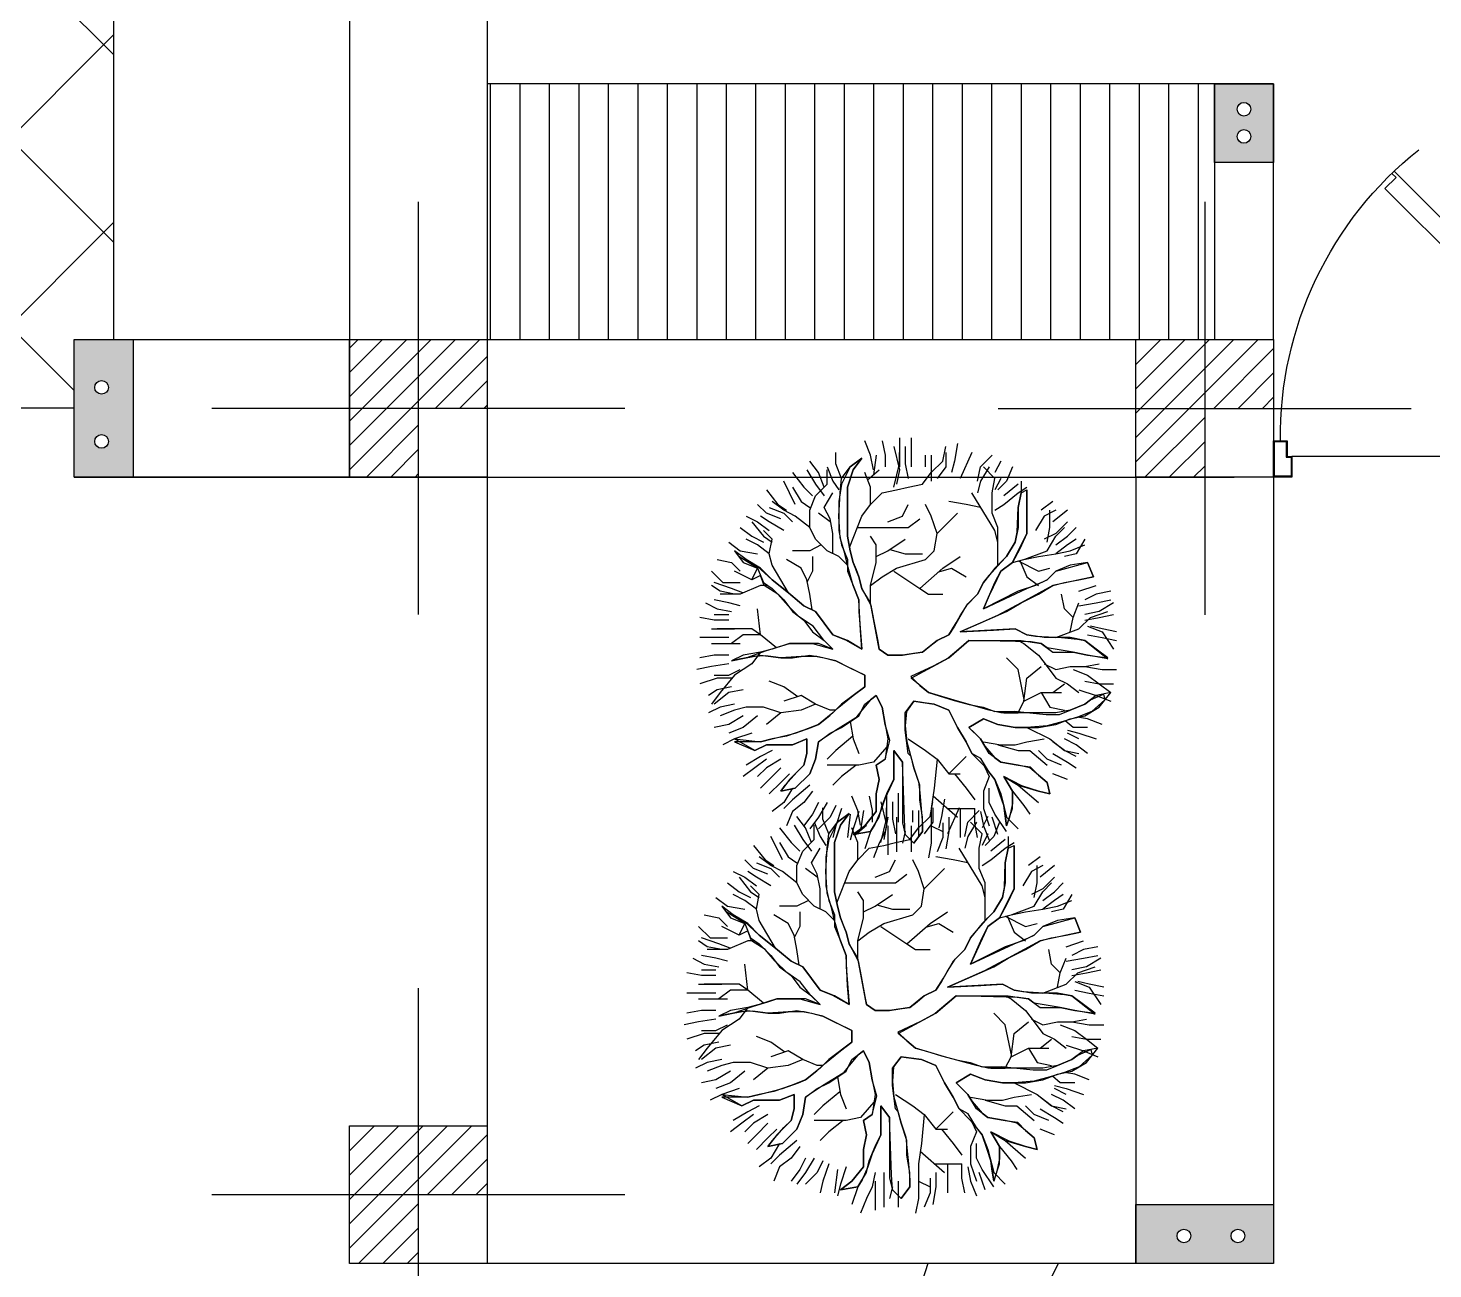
# Model space of a CAD drawing. Header units: inches. Extents: x -1482 to -895, y -39 to 122.
# Drawn here: x -1197.492 to -1193.919, y 71.584 to 74.74 of the extents above; entities that cross this region are included whole.
import ezdxf

# ---------------------------------------------------------------- set-up
doc = ezdxf.new("R2010")
doc.units = ezdxf.units.IN
doc.header["$MEASUREMENT"] = 0
doc.linetypes.add('DASHED2', pattern=[0.375, 0.25, -0.125])
doc.linetypes.add('SOLID_LINE', pattern=[0])
for name, color, linetype in [('axe', 150, 'Continuous'), ('fur', 22, 'Continuous'), ('GRADIANT', 251, 'Continuous')]:
    doc.layers.add(name, color=color, linetype=linetype)

# ---------------------------------------------------------------- blocks, each defined once
blk = doc.blocks.new('A$C78557366')
at = {"layer": 'GRADIANT', "ltscale": 0.3}
h = blk.add_hatch(dxfattribs=at)
h.set_pattern_fill('ANSI31', color=256, scale=0.2)
h.paths.add_polyline_path([(-0.1, 0), (0, 0), (0, 0.1), (-0.1, 0.1)], flags=16)
h.paths.add_polyline_path([(0.1, 0), (0.1, 0.1), (-0.1, 0.1), (-0.1, 0)], flags=17)
h.paths.add_polyline_path([(0, -0.1), (0.1, -0.1), (0.1, 0.1), (0, 0.1)])
h.paths.add_polyline_path([(0.1, -0.1), (0.1, 0.1), (-0.1, 0.1), (-0.1, -0.1)])
at = {"layer": 'axe', "ltscale": 0.3}
for p, q in [((0, 0.3), (0, -0.3)), ((-0.3, 0), (0.3, 0))]:
    blk.add_line(p, q, dxfattribs=at)
blk.add_lwpolyline([(0.1, 0.1), (-0.1, 0.1), (-0.1, -0.1), (0.1, -0.1)], close=True, dxfattribs=at)
blk = doc.blocks.new('*X10')
at = {"color": 0, "linetype": 'SOLID_LINE'}
for p, q in [((-0.105246, 1.993382), (0.090901, 2.242167)), ((0.090901, 2.242167), (0.050018, 2.024422)), ((0.46923, 2.195139), (0.531336, 2.210659)), ((0.531336, 2.055461), (0.46923, 2.195139)), ((0.531336, 2.210659), (0.655547, 2.070981)), ((-0.943671, 2.024422), (-0.788408, 2.086501)), ((-0.850513, 1.682986), (-0.943671, 2.024422)), ((-0.788408, 2.086501), (-0.695249, 1.651947)), ((-0.120773, 1.915783), (-0.105246, 1.993382)), ((0.050018, 2.024422), (0.018965, 1.869224)), ((0.577915, 1.993382), (0.531336, 2.055461)), ((0.640021, 1.838184), (0.577915, 1.993382)), ((0.655547, 2.070981), (0.717653, 1.915783)), ((-0.136299, 1.745065), (-0.120773, 1.915783)), ((0.018965, 1.869224), (-0.027614, 1.589868)), ((0.68713, 1.724685), (0.640021, 1.838184)), ((0.717653, 1.915783), (0.764232, 1.760585)), ((-0.757355, 1.589868), (-0.850513, 1.682986)), ((-0.151825, 1.465709), (-0.136299, 1.745065)), ((0.68713, 1.57844), (0.68713, 1.724685)), ((0.764232, 1.760585), (0.810811, 1.589868)), ((-0.726302, 1.527788), (-0.757355, 1.589868)), ((-0.664196, 1.372591), (-0.726302, 1.527788)), ((-0.695249, 1.651947), (-0.508932, 1.310511)), ((-0.074193, 1.527789), (-0.08972, 1.41915)), ((-0.027614, 1.589868), (-0.074193, 1.527789)), ((0.671073, 1.40363), (0.68713, 1.57844)), ((0.810811, 1.589868), (0.826338, 1.372591)), ((1.338708, 1.496749), (1.41634, 1.589868)), ((1.41634, 1.589868), (1.540552, 1.620907)), ((1.540552, 1.620907), (1.509499, 1.496749)), ((-1.688938, 1.310511), (-1.719991, 1.372591)), ((-1.719991, 1.372591), (-1.254199, 1.372591)), ((-1.254199, 1.372591), (-1.090309, 1.297199)), ((-0.446827, 0.906997), (-0.664196, 1.372591)), ((-0.229457, 1.248432), (-0.167352, 1.372591)), ((-0.167352, 1.372591), (-0.151825, 1.465709)), ((-0.08972, 1.41915), (-0.105246, 0.751799)), ((0.653381, 1.240951), (0.671073, 1.40363)), ((0.826338, 1.372591), (0.826338, 1.248432)), ((1.230024, 1.279472), (1.249611, 1.409696)), ((1.249611, 1.409696), (1.338708, 1.496749)), ((1.509499, 1.496749), (1.452104, 1.319699)), ((-1.533674, 1.279472), (-1.688938, 1.310511)), ((-1.266828, 1.269581), (-1.533674, 1.279472)), ((-1.161041, 1.248432), (-1.266828, 1.269581)), ((-1.005777, 1.155313), (-1.161041, 1.248432)), ((-1.090309, 1.297199), (-0.943671, 1.217393)), ((-0.943671, 1.217393), (-0.850513, 1.093234)), ((-0.508932, 1.310511), (-0.372516, 1.05648)), ((-0.217174, 1.015138), (-0.229457, 1.248432)), ((0.655547, 1.031155), (0.653381, 1.240951)), ((0.826338, 1.248432), (0.795285, 1.062195)), ((1.198971, 1.093234), (1.230024, 1.279472)), ((1.452104, 1.319699), (1.354235, 1.124274)), ((1.354235, 1.124274), (1.509499, 1.217393)), ((1.509499, 1.217393), (1.643348, 1.217393)), ((1.643348, 1.217393), (1.788974, 1.186353)), ((-0.943672, 1.093234), (-1.005777, 1.155313)), ((-0.803934, 0.969076), (-0.943672, 1.093234)), ((-0.850513, 1.093234), (-0.586564, 0.969076)), ((-0.372516, 1.05648), (-0.291417, 0.87119)), ((0.795285, 1.062195), (0.733179, 0.906997)), ((1.152392, 1.031155), (1.198971, 1.093234)), ((1.542101, 1.083457), (1.385288, 1.031155)), ((1.664763, 1.124274), (1.542101, 1.083457)), ((1.773448, 1.139794), (1.664763, 1.124274)), ((1.882132, 1.155313), (1.773448, 1.139794)), ((1.788974, 1.186353), (1.882132, 1.155313)), ((-0.726302, 0.906997), (-0.803934, 0.969076)), ((-0.602091, 0.844918), (-0.726302, 0.906997)), ((-0.586564, 0.969076), (-0.446827, 0.906997)), ((-0.198405, 0.65868), (-0.217174, 1.015138)), ((0.608383, 0.903463), (0.655547, 1.031155)), ((0.733179, 0.906997), (0.826338, 0.751799)), ((0.950549, 0.875957), (1.028181, 0.922517)), ((1.028181, 0.922517), (1.152392, 1.031155)), ((1.307656, 0.969076), (1.159614, 0.880964)), ((1.385288, 1.031155), (1.307656, 0.969076)), ((-0.498587, 0.741458), (-0.602091, 0.844918)), ((-0.291417, 0.87119), (-0.198405, 0.65868)), ((0.536823, 0.59419), (0.581691, 0.755292)), ((0.581691, 0.755292), (0.608383, 0.903463)), ((0.826338, 0.751799), (0.888443, 0.813878)), ((0.888443, 0.813878), (0.950549, 0.875957)), ((1.105813, 0.782839), (0.981601, 0.720759)), ((1.159614, 0.880964), (1.105813, 0.782839)), ((-0.369195, 0.65868), (-0.498587, 0.741458)), ((-0.294976, 0.616288), (-0.369195, 0.65868)), ((-0.167352, 0.534522), (-0.294976, 0.616288)), ((-0.105246, 0.751799), (-0.012088, 0.64316)), ((-0.012088, 0.64316), (0.084604, 0.527963)), ((0.826338, 0.627641), (0.640021, 0.534522)), ((0.981601, 0.720759), (0.826338, 0.627641)), ((-0.105246, 0.410364), (-0.167352, 0.534522)), ((0.084604, 0.527963), (0.170241, 0.36899)), ((0.488504, 0.433195), (0.536823, 0.59419)), ((0.640021, 0.534522), (0.577915, 0.379324)), ((-0.043141, 0.332765), (-0.105246, 0.410364)), ((0.018965, 0.255166), (-0.043141, 0.332765)), ((0.170241, 0.36899), (0.282144, 0.127239)), ((0.376072, 0.224126), (0.453704, 0.317245)), ((0.453704, 0.317245), (0.488504, 0.433195)), ((0.577915, 0.379324), (0.562389, 0.270686)), ((0.034491, 0.146527), (0.018965, 0.255166)), ((0.282144, 0.127239), (0.376072, 0.224126)), ((0.562389, 0.270686), (0.546862, 0.162047)), ((0.546862, 0.162047), (0.655161, 0.080858)), ((0.981601, 0.084448), (1.261076, 0.162047)), ((1.261076, 0.162047), (1.409065, 0.211356)), ((1.409065, 0.211356), (1.525025, 0.224126)), ((1.525025, 0.224126), (1.695816, 0.239646)), ((1.695816, 0.239646), (1.866606, 0.255166)), ((1.866606, 0.255166), (1.944238, 0.255166)), ((1.944238, 0.255166), (2.068449, 0.162047)), ((2.068449, 0.162047), (1.975291, 0.068928)), ((0.050018, 0.037889), (0.034491, 0.146527)), ((0.050018, -0.117309), (0.050018, 0.037889)), ((0.655161, 0.080858), (0.810876, 0.068928)), ((0.810876, 0.068928), (0.981601, 0.084448)), ((1.198971, 0.037889), (1.07476, -0.05523)), ((1.812092, 0.059742), (1.198971, 0.037889)), ((1.975291, 0.068928), (1.812092, 0.059742)), ((-0.012088, -0.210428), (0.050018, -0.117309)), ((0.795285, -0.148349), (0.608968, -0.179388)), ((0.968371, -0.097753), (0.795285, -0.148349)), ((1.167918, -0.148349), (0.968371, -0.097753)), ((1.07476, -0.05523), (1.385288, -0.05523)), ((1.230024, -0.241468), (1.167918, -0.148349)), ((1.385288, -0.05523), (1.587131, -0.148349)), ((1.587131, -0.148349), (1.726868, -0.194908)), ((-0.664196, -0.396665), (-0.483118, -0.298709)), ((-0.483118, -0.298709), (-0.311953, -0.266629)), ((-0.311953, -0.266629), (-0.097316, -0.226401)), ((-0.097316, -0.226401), (-0.012088, -0.210428)), ((0.608968, -0.179388), (0.484757, -0.241468)), ((0.484757, -0.241468), (0.531336, -0.303547)), ((1.385288, -0.210428), (1.230024, -0.241468)), ((1.540552, -0.241468), (1.385288, -0.210428)), ((1.726868, -0.241468), (1.540552, -0.241468)), ((1.726868, -0.194908), (1.866606, -0.256987)), ((1.882132, -0.365626), (1.726868, -0.241468)), ((1.866606, -0.256987), (1.944238, -0.303547)), ((-2.061572, -0.396665), (-1.937361, -0.489784)), ((-1.968414, -0.520824), (-2.061572, -0.396665)), ((-0.86604, -0.458745), (-0.788408, -0.427705)), ((-0.788408, -0.427705), (-0.664196, -0.396665)), ((-0.539985, -0.427705), (-0.695249, -0.489784)), ((-0.213931, -0.412185), (-0.539985, -0.427705)), ((-0.012088, -0.396665), (-0.213931, -0.412185)), ((-0.114013, -0.57377), (-0.012088, -0.396665)), ((0.267387, -0.365626), (0.189755, -0.520824)), ((0.391598, -0.365626), (0.267387, -0.365626)), ((0.484757, -0.489784), (0.391598, -0.365626)), ((0.531336, -0.303547), (0.640021, -0.396665)), ((0.640021, -0.396665), (0.723499, -0.45975)), ((1.975291, -0.489784), (1.882132, -0.365626)), ((1.944238, -0.303547), (1.975291, -0.489784)), ((-1.844202, -0.613943), (-1.968414, -0.520824)), ((-1.937361, -0.489784), (-1.751044, -0.551863)), ((-1.751044, -0.551863), (-1.223147, -0.551863)), ((-1.223147, -0.551863), (-1.067883, -0.520824)), ((-1.052356, -0.582903), (-1.20762, -0.629462)), ((-1.067883, -0.520824), (-0.943671, -0.489784)), ((-0.912619, -0.551863), (-1.052356, -0.582903)), ((-0.943671, -0.489784), (-0.86604, -0.458745)), ((-0.695249, -0.489784), (-0.912619, -0.551863)), ((-0.167352, -0.707061), (-0.114013, -0.57377)), ((0.189755, -0.520824), (0.112123, -0.676022)), ((0.624494, -0.660502), (0.484757, -0.489784)), ((0.723499, -0.45975), (0.859774, -0.680787)), ((-1.688938, -0.629462), (-1.844202, -0.613943)), ((-1.440516, -0.644982), (-1.688938, -0.629462)), ((-1.20762, -0.629462), (-1.440516, -0.644982)), ((-0.291563, -0.80018), (-0.167352, -0.707061)), ((-0.012088, -0.707061), (-0.109208, -0.805459)), ((-0.074193, -0.924338), (-0.012088, -0.707061)), ((0.112123, -0.676022), (0.065544, -0.877779)), ((0.698403, -0.741209), (0.624494, -0.660502)), ((0.795285, -0.862259), (0.698403, -0.741209)), ((0.859774, -0.680787), (0.981601, -0.862259)), ((-0.47788, -1.017457), (-0.415774, -0.893299)), ((-0.415774, -0.893299), (-0.291563, -0.80018)), ((-0.109208, -0.805459), (-0.257838, -0.918975)), ((0.065544, -0.877779), (0.065544, -1.048497)), ((0.826337, -0.939858), (0.795285, -0.862259)), ((0.981601, -0.862259), (1.167918, -0.893299)), ((1.167918, -0.893299), (1.323182, -0.955378)), ((-0.616372, -1.183577), (-0.47788, -1.017457)), ((-0.257838, -0.918975), (-0.357332, -1.063726)), ((-0.074193, -1.172655), (-0.074193, -0.924338)), ((0.065544, -1.048497), (0.08107, -1.265774)), ((0.888443, -1.110576), (0.826337, -0.939858)), ((1.105813, -0.986417), (0.950549, -0.986417)), ((0.950549, -0.986417), (1.012654, -1.141615)), ((1.230024, -1.017457), (1.105813, -0.986417)), ((1.307656, -1.095056), (1.230024, -1.017457)), ((1.323182, -0.955378), (1.478446, -1.110576)), ((-0.757355, -1.358892), (-0.616372, -1.183577)), ((-0.47788, -1.188175), (-0.602091, -1.296813)), ((-0.357332, -1.063726), (-0.47788, -1.188175)), ((-0.043141, -1.265774), (-0.074193, -1.172655)), ((0.950549, -1.358892), (0.888443, -1.110576)), ((1.012654, -1.141615), (1.012654, -1.420972)), ((1.447393, -1.219214), (1.307656, -1.095056)), ((1.478446, -1.110576), (1.509499, -1.265774)), ((-0.602091, -1.296813), (-0.695249, -1.444251)), ((0.003439, -1.420972), (-0.043141, -1.265774)), ((0.08107, -1.265774), (0.058037, -1.426942)), ((1.509499, -1.265774), (1.447393, -1.219214)), ((-0.903369, -1.519374), (-0.757355, -1.358892)), ((-0.695249, -1.444251), (-0.803934, -1.483051)), ((-0.803934, -1.483051), (-0.757355, -1.576169)), ((0.08107, -1.638249), (0.003439, -1.420972)), ((0.058037, -1.426942), (0.065544, -1.56065)), ((0.981601, -1.483051), (0.950549, -1.358892)), ((0.950549, -1.762407), (0.981601, -1.483051)), ((1.012654, -1.420972), (1.07476, -1.54513)), ((-0.881566, -1.51409), (-1.005777, -1.715848)), ((-1.005777, -1.715848), (-0.903369, -1.519374)), ((-0.757355, -1.576169), (-0.881566, -1.51409)), ((0.065544, -1.56065), (0.109079, -1.787361)), ((0.109079, -1.787361), (0.08107, -1.638249)), ((1.07476, -1.54513), (0.950549, -1.762407))]:
    blk.add_line(p, q, dxfattribs=at)
blk = doc.blocks.new('P__TREE_DECID_PLAN4')
at = {"color": 44, "linetype": 'SOLID_LINE'}
for p, q in [((-0.633144, 2.272738), (-0.602091, 2.117541)), ((-0.508932, 2.117541), (-0.539985, 2.272738)), ((-0.508932, 2.303778), (-0.415774, 2.14858)), ((-0.353668, 2.14858), (-0.384721, 2.303778)), ((-0.198405, 2.334818), (-0.229457, 2.17962)), ((-0.198405, 2.17962), (-0.012088, 2.303778)), ((-0.136299, 2.17962), (-0.105246, 2.334818)), ((0.205282, 2.17962), (0.205282, 2.334818)), ((0.360546, 2.14858), (0.360546, 2.303778)), ((0.360546, 2.14858), (0.453704, 2.272738)), ((0.608968, 2.14858), (0.453704, 2.272738)), ((0.453704, 2.272738), (0.484757, 2.117541)), ((0.484757, 2.117541), (0.546862, 2.272738)), ((-0.633144, 1.931303), (-0.695249, 2.117541)), ((-0.602091, 2.117541), (-0.539985, 1.993382)), ((-0.47788, 1.931303), (-0.508932, 2.117541)), ((-0.353668, 2.055461), (-0.415774, 2.241699)), ((-0.415774, 2.14858), (-0.384721, 1.993382)), ((-0.322616, 1.993382), (-0.353668, 2.14858)), ((-0.229457, 2.17962), (-0.26051, 2.055461)), ((-0.26051, 2.024422), (-0.198405, 2.17962)), ((-0.167352, 2.024422), (-0.136299, 2.17962)), ((-0.012088, 2.117541), (-0.105246, 1.993382)), ((0.08107, 2.241699), (-0.012088, 2.117541)), ((0.050018, 2.024422), (0.08107, 2.241699)), ((0.174229, 1.993382), (0.143176, 2.14858)), ((0.174229, 1.993382), (0.205282, 2.17962)), ((0.267387, 2.024422), (0.360546, 2.14858)), ((0.329493, 1.993382), (0.360546, 2.14858)), ((0.422651, 1.931303), (0.484757, 2.117541)), ((0.484757, 2.117541), (0.577915, 1.993382)), ((0.702126, 1.993382), (0.608968, 2.14858)), ((0.795285, 2.17962), (0.733179, 2.024422)), ((0.888443, 1.931303), (0.950549, 2.117541)), ((-0.757355, 1.931303), (-0.788408, 2.086501)), ((-0.229457, 1.931303), (-0.353668, 2.055461)), ((-0.105246, 1.993382), (-0.136299, 1.838184)), ((0.018965, 1.869224), (0.050018, 2.024422)), ((0.174229, 1.838184), (0.174229, 1.993382)), ((0.205282, 1.869224), (0.267387, 2.024422)), ((0.577915, 1.993382), (0.640021, 1.838184)), ((0.733179, 1.838184), (0.702126, 1.993382)), ((0.733179, 2.024422), (0.717653, 1.915783)), ((0.826338, 2.024422), (0.826338, 1.869224)), ((1.105813, 2.024422), (1.012654, 1.900263)), ((-0.912619, 1.838184), (-0.850513, 1.682986)), ((-0.726302, 1.776105), (-0.757355, 1.931303)), ((-0.353668, 1.869224), (-0.508932, 1.931303)), ((-0.353668, 1.869224), (-0.446827, 1.776105)), ((-0.198405, 1.838184), (-0.353668, 1.869224)), ((-0.136299, 1.682986), (-0.229457, 1.931303)), ((-0.136299, 1.838184), (-0.136299, 1.651947)), ((0.018965, 1.651947), (0.018965, 1.869224)), ((0.205282, 1.682986), (0.174229, 1.838184)), ((0.360546, 1.807145), (0.453704, 1.931303)), ((0.640021, 1.838184), (0.671073, 1.682986)), ((0.795285, 1.682986), (0.733179, 1.838184)), ((0.826338, 1.869224), (0.754576, 1.784714)), ((0.85739, 1.807145), (0.888443, 1.931303)), ((0.950549, 1.931303), (0.888443, 1.807145)), ((1.012654, 1.900263), (0.950549, 1.776105)), ((1.07476, 1.776105), (1.105813, 1.931303)), ((1.136865, 1.900263), (1.07476, 1.776105)), ((1.198971, 1.807145), (1.261076, 1.900263)), ((-0.850513, 1.682986), (-0.757355, 1.589868)), ((-0.695249, 1.651947), (-0.726302, 1.776105)), ((-0.446827, 1.776105), (-0.602091, 1.745066)), ((0.143176, 1.558828), (0.205282, 1.682986)), ((0.174229, 1.589868), (0.29844, 1.682986)), ((0.29844, 1.682986), (0.360546, 1.807145)), ((0.453704, 1.651947), (0.360546, 1.776105)), ((0.453704, 1.527789), (0.453704, 1.745066)), ((0.608968, 1.620907), (0.640021, 1.776105)), ((0.671073, 1.682986), (0.671073, 1.558828)), ((0.826338, 1.496749), (0.795285, 1.682986)), ((0.950549, 1.620907), (1.07476, 1.776105)), ((1.07476, 1.776105), (0.981601, 1.651947)), ((1.105813, 1.651947), (1.198971, 1.807145)), ((1.230024, 1.745066), (1.167918, 1.589868)), ((1.385288, 1.807145), (1.323182, 1.651947)), ((-1.59578, 1.651947), (-1.502622, 1.527789)), ((-1.316305, 1.620907), (-1.502622, 1.620907)), ((-1.440516, 1.558828), (-1.285252, 1.465709)), ((-0.850513, 1.496749), (-0.881566, 1.620907)), ((-0.757355, 1.589868), (-0.695249, 1.465709)), ((-0.602091, 1.496749), (-0.695249, 1.651947)), ((-0.136299, 1.558828), (-0.167352, 1.372591)), ((-0.136299, 1.651947), (-0.136299, 1.558828)), ((-0.105246, 1.310511), (-0.074193, 1.527789)), ((-0.074193, 1.527789), (0.018965, 1.651947)), ((0.050018, 1.496749), (0.174229, 1.589868)), ((0.29844, 1.372591), (0.174229, 1.527789)), ((0.453704, 1.527789), (0.608968, 1.620907)), ((0.546862, 1.341551), (0.453704, 1.527789)), ((0.671073, 1.558828), (0.671073, 1.40363)), ((0.826338, 1.372591), (0.950549, 1.620907)), ((0.981601, 1.372591), (0.950549, 1.558828)), ((1.167918, 1.589868), (1.07476, 1.496749)), ((1.07476, 1.40363), (1.230024, 1.589868)), ((1.41634, 1.589868), (1.261076, 1.40363)), ((1.540552, 1.620907), (1.41634, 1.589868)), ((1.509499, 1.496749), (1.540552, 1.620907)), ((-1.688938, 1.279472), (-1.751044, 1.372591)), ((-1.533674, 1.372591), (-1.719991, 1.372591)), ((-1.409463, 1.372591), (-1.533674, 1.372591)), ((-1.254199, 1.372591), (-1.409463, 1.372591)), ((-0.788408, 1.372591), (-0.695249, 1.496749)), ((-0.695249, 1.465709), (-0.633144, 1.279472)), ((-0.508932, 1.310511), (-0.602091, 1.496749)), ((-0.167352, 1.372591), (-0.229457, 1.248432)), ((-0.074193, 1.341551), (0.050018, 1.496749)), ((0.546862, 1.341551), (0.29844, 1.372591)), ((0.671073, 1.40363), (0.671073, 1.248432)), ((0.826338, 1.248432), (0.826338, 1.496749)), ((1.012654, 1.248432), (0.981601, 1.372591)), ((1.07476, 1.279472), (1.07476, 1.40363)), ((1.261076, 1.40363), (1.230024, 1.279472)), ((1.447393, 1.279472), (1.509499, 1.496749)), ((1.447393, 1.279472), (1.63371, 1.496749)), ((1.664763, 1.341551), (1.757921, 1.40363)), ((-1.968414, 1.217393), (-1.81315, 1.155313)), ((-1.81315, 1.310511), (-1.688938, 1.310511)), ((-1.782097, 1.279472), (-1.657886, 1.124274)), ((-1.688938, 1.310511), (-1.533674, 1.279472)), ((-1.564727, 1.124274), (-1.688938, 1.279472)), ((-1.533674, 1.279472), (-1.316305, 1.279472)), ((-0.633144, 1.279472), (-0.446827, 0.906997)), ((-0.415774, 1.155313), (-0.508932, 1.310511)), ((-0.229457, 1.248432), (-0.198405, 0.65868)), ((-0.105246, 1.279472), (-0.074193, 1.341551)), ((-0.105246, 1.124274), (-0.105246, 1.310511)), ((0.205282, 1.279472), (0.08107, 1.155313)), ((0.543739, 1.347796), (0.205282, 1.279472)), ((0.671073, 1.279472), (0.546862, 1.341551)), ((0.671073, 1.124274), (0.671073, 1.279472)), ((0.671073, 1.248432), (0.671073, 1.093234)), ((0.795285, 1.062195), (0.826338, 1.248432)), ((1.012654, 1.062195), (1.07476, 1.279472)), ((1.012654, 1.093234), (1.012654, 1.248432)), ((1.230024, 1.279472), (1.198971, 1.093234)), ((1.354235, 1.124274), (1.447393, 1.279472)), ((1.509499, 1.217393), (1.354235, 1.124274)), ((1.509499, 1.217393), (1.664763, 1.341551)), ((1.695816, 1.217393), (1.509499, 1.217393)), ((1.882132, 1.155313), (1.695816, 1.217393)), ((1.788974, 1.155313), (1.913185, 1.279472)), ((-2.030519, 1.093234), (-1.906308, 1.031155)), ((-1.844202, 1.093234), (-1.719991, 1.031155)), ((-1.81315, 1.155313), (-1.719991, 1.062195)), ((-1.502622, 1.031155), (-1.564727, 1.124274)), ((-1.316305, 1.062195), (-1.471569, 1.000116)), ((-0.726302, 1.031155), (-0.850513, 1.093234)), ((-0.198405, 0.65868), (-0.415774, 1.155313)), ((-0.105246, 0.751799), (-0.105246, 1.124274)), ((0.671073, 1.093234), (0.640021, 0.969076)), ((0.733179, 0.906997), (0.795285, 1.062195)), ((0.981601, 0.906997), (1.012654, 1.093234)), ((1.198971, 1.093234), (1.105813, 0.969076)), ((1.385288, 1.031155), (1.540552, 1.093234)), ((1.540552, 1.093234), (1.788974, 1.155313)), ((1.664763, 1.124274), (1.882132, 1.155313)), ((1.944238, 1.155313), (1.757921, 1.031155)), ((1.975291, 1.062195), (1.788974, 1.000116)), ((-1.968414, 0.875957), (-2.092625, 1.000116)), ((-1.844202, 1.031155), (-1.968414, 0.906997)), ((-1.968414, 0.969076), (-1.81315, 0.875957)), ((-1.688938, 1.000116), (-1.844202, 1.031155)), ((-1.285252, 1.031155), (-1.688938, 0.782839)), ((-1.471569, 1.000116), (-1.688938, 1.000116)), ((-0.881566, 1.031155), (-0.726302, 0.906997)), ((-0.446827, 0.906997), (-0.726302, 1.031155)), ((-0.726302, 0.906997), (-0.602091, 0.844918)), ((0.640021, 0.969076), (0.546862, 0.627641)), ((0.826338, 0.751799), (0.733179, 0.906997)), ((1.105813, 0.969076), (0.950549, 0.875957)), ((1.105813, 0.782839), (1.230024, 0.906997)), ((1.230024, 0.906997), (1.385288, 1.031155)), ((1.2462, 0.919932), (1.354235, 0.969076)), ((1.354235, 0.969076), (1.509499, 0.906997)), ((1.63371, 0.969076), (1.478446, 0.969076)), ((1.509499, 0.906997), (1.695816, 0.906997)), ((1.757921, 1.031155), (1.63371, 0.969076)), ((1.695816, 0.906997), (1.882132, 0.969076)), ((1.726868, 0.875957), (1.882132, 0.906997)), ((1.882132, 0.906997), (2.037396, 0.969076)), ((-2.123677, 0.782839), (-1.844202, 0.65868)), ((-1.81315, 0.844918), (-1.968414, 0.875957)), ((-1.81315, 0.875957), (-1.688938, 0.844918)), ((-1.533674, 0.875957), (-1.564727, 0.720759)), ((-0.602091, 0.844918), (-0.47788, 0.720759)), ((0.950549, 0.875957), (0.826338, 0.751799)), ((0.981601, 0.720759), (1.105813, 0.782839)), ((1.478446, 0.720759), (1.602657, 0.813878)), ((1.851079, 0.813878), (1.695816, 0.813878)), ((2.006343, 0.844918), (1.851079, 0.813878)), ((-2.216836, 0.627641), (-2.030519, 0.596601)), ((-1.564727, 0.720759), (-1.59578, 0.534522)), ((-1.471569, 0.627641), (-1.378411, 0.534522)), ((-0.881566, 0.565562), (-0.788408, 0.720759)), ((-0.47788, 0.720759), (-0.26051, 0.596601)), ((0.826338, 0.627641), (0.981601, 0.720759)), ((1.323182, 0.596601), (1.478446, 0.720759)), ((1.695816, 0.65868), (2.006343, 0.65868)), ((-2.030519, 0.472443), (-2.185783, 0.503482)), ((-2.123677, 0.503482), (-1.968414, 0.503482)), ((-2.030519, 0.596601), (-1.906308, 0.565562)), ((-1.906308, 0.348285), (-2.030519, 0.472443)), ((-1.968414, 0.503482), (-1.844202, 0.410364)), ((-1.378411, 0.534522), (-1.254199, 0.410364)), ((-2.092625, 0.348285), (-1.968414, 0.348285)), ((-1.968414, 0.348285), (-1.81315, 0.348285)), ((-1.782097, 0.255166), (-1.906308, 0.348285)), ((-1.440516, 0.348285), (-1.564727, 0.286205)), ((-1.254199, 0.410364), (-1.440516, 0.348285)), ((-1.968414, 0.286205), (-2.092625, 0.286205)), ((-1.751044, 0.099968), (-1.782097, 0.255166)), ((-1.316305, 0.099968), (-1.409463, 0.224126)), ((-2.278941, 0.131007), (-2.092625, 0.131007)), ((-2.278941, 0.006849), (-2.123677, 0.006849)), ((-2.185783, 0.068928), (-1.999466, 0.068928)), ((-2.185783, -0.05523), (-1.937361, 0.006849)), ((-2.123677, 0.006849), (-1.968414, 0.006849)), ((-1.999466, 0.006849), (-2.123677, 0.006849)), ((-2.092625, 0.131007), (-1.968414, 0.131007)), ((-1.999466, 0.068928), (-1.844202, 0.099968)), ((-1.751044, -0.05523), (-1.999466, 0.006849)), ((-1.937361, 0.006849), (-1.782097, -0.024191)), ((-1.719991, -0.024191), (-1.751044, 0.099968)), ((-1.440516, 0.037889), (-1.564727, 0.099968)), ((-1.378411, -0.117309), (-1.440516, 0.037889)), ((-1.316305, -0.446329), (-1.316305, 0.099968)), ((-2.247889, -0.179388), (-2.092625, -0.148349)), ((-2.092625, -0.148349), (-1.968414, -0.148349)), ((-1.688938, -0.179388), (-1.719991, -0.024191)), ((-2.092625, -0.241468), (-1.883018, -0.272507)), ((-1.937361, -0.272507), (-2.092625, -0.303547)), ((-1.828676, -0.334586), (-1.937361, -0.210428)), ((-1.564727, -0.303547), (-1.688938, -0.179388)), ((-2.092625, -0.303547), (-2.247889, -0.365626)), ((-1.751044, -0.303547), (-1.906308, -0.365626)), ((-1.564727, -0.303547), (-1.751044, -0.303547)), ((-1.440516, -0.396665), (-1.564727, -0.303547)), ((-0.539985, -0.427705), (-0.415774, -0.427705)), ((-0.415774, -0.427705), (-0.012088, -0.396665)), ((-0.012088, -0.396665), (-0.105246, -0.551863)), ((0.826338, -0.613943), (0.702126, -0.427705)), ((0.950549, -0.489784), (1.105813, -0.427705)), ((1.230024, -0.427705), (1.230024, -0.644982)), ((-0.105246, -0.551863), (-0.167352, -0.707061)), ((0.764232, -0.520824), (0.950549, -0.489784)), ((0.922235, -0.494501), (1.07476, -0.676022)), ((1.230024, -0.458745), (1.354235, -0.613943)), ((-0.167352, -0.707061), (-0.415774, -0.893299)), ((-0.105246, -0.80018), (-0.012088, -0.707061)), ((-0.012088, -0.707061), (-0.074193, -0.862259)), ((0.08107, -0.80018), (0.112123, -0.676022)), ((0.577915, -0.613943), (0.671073, -0.707061)), ((0.640021, -0.738101), (0.577915, -0.893299)), ((0.640021, -0.676022), (0.640021, -0.738101)), ((0.671073, -0.707061), (0.795285, -0.862259)), ((0.888443, -0.738101), (0.826338, -0.613943)), ((0.981601, -0.862259), (0.888443, -0.738101)), ((1.07476, -0.676022), (1.167918, -0.76914)), ((1.230024, -0.644982), (1.230024, -0.76914)), ((1.354235, -0.613943), (1.447393, -0.707061)), ((1.664763, -0.676022), (1.788974, -0.738101)), ((-0.415774, -0.893299), (-0.47788, -1.017457)), ((-0.198405, -0.924338), (-0.105246, -0.80018)), ((-0.074193, -0.862259), (-0.074193, -0.986417)), ((0.050018, -0.955378), (0.08107, -0.80018)), ((0.577915, -0.893299), (0.484757, -1.048497)), ((0.577915, -0.893299), (0.640021, -1.048497)), ((0.795285, -0.862259), (0.85739, -1.017457)), ((1.167918, -0.893299), (0.981601, -0.862259)), ((1.323182, -0.955378), (1.167918, -0.893299)), ((1.63371, -0.76914), (1.788974, -0.862259)), ((1.63371, -0.862259), (1.757921, -0.924338)), ((-0.47788, -1.017457), (-0.633144, -1.203694)), ((-0.434729, -0.931192), (-0.602091, -0.955378)), ((-0.415774, -1.141615), (-0.322616, -1.017457)), ((-0.322616, -1.017457), (-0.198405, -0.924338)), ((-0.074193, -0.986417), (-0.074193, -1.172655)), ((0.08107, -1.141615), (0.050018, -0.955378)), ((0.484757, -1.048497), (0.546862, -1.234734)), ((0.640021, -1.048497), (0.671073, -1.265774)), ((0.85739, -1.017457), (0.919496, -1.203694)), ((1.012654, -1.141615), (0.950549, -0.986417)), ((0.950549, -0.986417), (1.105813, -0.986417)), ((1.105813, -0.986417), (1.230024, -1.017457)), ((1.230024, -1.017457), (1.385288, -1.172655)), ((1.478446, -1.110576), (1.323182, -0.955378)), ((1.447393, -0.955378), (1.602657, -1.141615)), ((1.509499, -0.924338), (1.63371, -1.017457)), ((1.63371, -1.017457), (1.726868, -1.141615)), ((-0.539985, -1.234734), (-0.415774, -1.141615)), ((-0.074193, -1.172655), (-0.012088, -1.358892)), ((0.08107, -1.265774), (0.08107, -1.141615)), ((0.496874, -1.084833), (0.391598, -1.234734)), ((0.919496, -1.203694), (0.950549, -1.358892)), ((1.012654, -1.265774), (1.012654, -1.141615)), ((1.323182, -1.172655), (1.41634, -1.265774)), ((1.385288, -1.172655), (1.509499, -1.265774)), ((1.509499, -1.265774), (1.478446, -1.110576)), ((1.478446, -1.141615), (1.63371, -1.234734)), ((1.602657, -1.141615), (1.695816, -1.234734)), ((-0.664196, -1.358892), (-0.539985, -1.234734)), ((-0.027491, -1.312702), (-0.167352, -1.483051)), ((0.050018, -1.483051), (0.08107, -1.265774)), ((0.391598, -1.234734), (0.329493, -1.389932)), ((0.671073, -1.265774), (0.608968, -1.452011)), ((0.671073, -1.265774), (0.795285, -1.420972)), ((1.012654, -1.420972), (1.012654, -1.265774)), ((1.167918, -1.265774), (1.261076, -1.420972)), ((1.261076, -1.265774), (1.385288, -1.389932)), ((1.41634, -1.265774), (1.540552, -1.389932)), ((1.63371, -1.234734), (1.726868, -1.358892)), ((-0.167352, -1.483051), (-0.446827, -1.51409)), ((-0.167352, -1.483051), (-0.229457, -1.576169)), ((-0.167352, -1.483051), (-0.167352, -1.669288)), ((-0.012088, -1.358892), (0.018965, -1.483051)), ((0.018965, -1.483051), (0.050018, -1.669288)), ((0.018965, -1.483051), (0.143176, -1.576169)), ((0.08107, -1.638249), (0.050018, -1.483051)), ((0.608968, -1.452011), (0.608968, -1.638249)), ((0.950549, -1.358892), (0.981601, -1.483051)), ((0.981601, -1.483051), (0.981601, -1.638249)), ((1.07476, -1.54513), (1.012654, -1.420972)), ((1.07476, -1.358892), (1.136865, -1.483051)), ((1.136865, -1.483051), (1.230024, -1.638249)), ((1.167918, -1.420972), (1.261076, -1.54513)), ((1.261076, -1.420972), (1.354235, -1.51409)), ((1.385288, -1.389932), (1.478446, -1.483051)), ((-0.229457, -1.576169), (-0.229457, -1.793446)), ((0.112123, -1.793446), (0.08107, -1.638249)), ((0.143176, -1.576169), (0.267387, -1.762407)), ((0.608968, -1.638249), (0.640021, -1.762407)), ((0.702126, -1.51409), (0.826338, -1.669288)), ((0.888443, -1.576169), (0.950549, -1.762407)), ((0.981601, -1.762407), (1.07476, -1.54513)), ((0.981601, -1.638249), (0.981601, -1.762407)), ((1.261076, -1.54513), (1.354235, -1.669288)), ((-0.616046, -1.673123), (-0.664196, -1.793446)), ((-0.602091, -1.762407), (-0.633144, -1.917605)), ((-0.602091, -1.700328), (-0.602091, -1.917605)), ((-0.47788, -1.700328), (-0.508932, -1.824486)), ((-0.446827, -1.948644), (-0.415774, -1.793446)), ((-0.229457, -1.917605), (-0.229457, -1.762407)), ((-0.229457, -1.793446), (-0.229457, -1.948644)), ((-0.167352, -1.669288), (-0.074193, -1.793446)), ((-0.074193, -1.886565), (-0.074193, -1.700328)), ((0.050018, -1.669288), (0.112123, -1.793446)), ((0.267387, -1.824486), (0.205282, -1.700328)), ((0.267387, -1.762407), (0.453704, -1.917605)), ((0.29844, -1.793446), (0.29844, -1.948644)), ((0.391598, -1.793446), (0.422651, -1.948644)), ((0.422651, -1.669288), (0.453704, -1.824486)), ((0.577915, -1.762407), (0.608968, -1.917605)), ((0.640021, -1.762407), (0.702126, -1.917605)), ((0.702126, -1.669288), (0.795285, -1.824486)), ((0.826338, -1.669288), (0.888443, -1.824486)), ((0.950549, -1.762407), (1.012654, -1.886565)), ((-0.508932, -1.824486), (-0.539985, -1.979684)), ((-0.508932, -2.072803), (-0.446827, -1.948644)), ((-0.384721, -1.979684), (-0.384721, -1.824486)), ((-0.322616, -1.824486), (-0.322616, -1.979684)), ((-0.229457, -2.010723), (-0.229457, -1.917605)), ((-0.136299, -1.824486), (-0.136299, -1.979684)), ((-0.074193, -2.010723), (-0.074193, -1.886565)), ((0.050018, -1.824486), (0.050018, -1.979684)), ((0.143176, -1.824486), (0.174229, -2.010723)), ((0.267387, -1.979684), (0.267387, -1.824486)), ((0.29844, -1.948644), (0.360546, -2.134882)), ((0.422651, -1.948644), (0.484757, -2.041763)), ((0.453704, -1.824486), (0.577915, -1.979684)), ((0.453704, -1.917605), (0.577915, -2.010723)), ((0.608968, -1.917605), (0.671073, -2.041763)), ((0.795285, -1.824486), (0.826338, -1.979684)), ((-0.322616, -1.979684), (-0.353668, -2.134882)), ((-0.136299, -1.979684), (-0.136299, -2.134882)), ((0.050018, -1.979684), (0.08107, -2.134882)), ((0.174229, -2.010723), (0.205282, -2.165921))]:
    blk.add_line(p, q, dxfattribs=at)
at = {"color": 66, "linetype": 'SOLID_LINE'}
for p, q in [((-1.192094, 1.993382), (-1.03683, 1.900263)), ((-1.067883, 1.838184), (-1.129988, 1.993382)), ((-0.788408, 2.086501), (-0.943671, 2.024422)), ((-0.943671, 2.024422), (-0.912619, 1.838184)), ((-1.223147, 1.807145), (-1.316305, 1.900263)), ((-1.192094, 1.900263), (-1.129988, 1.807145)), ((-1.03683, 1.682986), (-1.067883, 1.838184)), ((-1.03683, 1.900263), (-1.005777, 1.776105)), ((-1.502622, 1.807145), (-1.378411, 1.651947)), ((-1.502622, 1.682986), (-1.440516, 1.558828)), ((-1.378411, 1.807145), (-1.254199, 1.682986)), ((-1.223147, 1.682986), (-1.316305, 1.776105)), ((-1.254199, 1.682986), (-1.192094, 1.558828)), ((-1.129988, 1.682986), (-1.223147, 1.807145)), ((-1.067883, 1.589868), (-1.223147, 1.682986)), ((-1.129988, 1.807145), (-1.03683, 1.682986)), ((-1.005777, 1.496749), (-1.03683, 1.682986)), ((-1.161041, 1.589868), (-1.316305, 1.620907)), ((-0.976853, 1.352192), (-1.067883, 1.589868)), ((-1.129988, 1.310511), (-1.254199, 1.372591)), ((-0.974724, 1.341551), (-1.005777, 1.496749)), ((-0.96406, 1.298911), (-0.788408, 1.372591)), ((-0.959198, 1.279472), (-0.850513, 1.496749)), ((-1.316305, 1.279472), (-1.161041, 1.248432)), ((-1.161041, 1.248432), (-1.005777, 1.155313)), ((-0.943671, 1.217393), (-1.129988, 1.310511)), ((-0.943671, 1.217393), (-0.974724, 1.341551)), ((-0.850513, 1.093234), (-0.943671, 1.217393)), ((-1.192094, 1.062195), (-1.316305, 1.062195)), ((-1.161041, 1.062195), (-1.285252, 1.031155)), ((-0.912619, 1.062195), (-1.192094, 1.062195)), ((-1.005777, 1.155313), (-0.881566, 1.031155)), ((1.695816, 0.522135), (1.695816, 0.813878)), ((-0.881566, 0.472443), (-1.005777, 0.65868)), ((0.08107, 0.534522), (-0.105246, 0.751799)), ((0.546862, 0.627641), (0.453704, 0.317245)), ((0.640021, 0.534522), (0.826338, 0.627641)), ((1.323182, 0.534522), (1.136865, 0.720759)), ((1.323182, 0.534522), (1.323182, 0.65868)), ((1.559498, 0.36775), (1.788974, 0.627641)), ((-0.842662, 0.428001), (-0.881566, 0.565562)), ((-0.664196, 0.224126), (-0.881566, 0.472443)), ((-0.602091, 0.317245), (-0.602091, 0.472443)), ((-0.26051, 0.596601), (-0.167352, 0.534522)), ((-0.167352, 0.534522), (-0.105246, 0.410364)), ((0.29844, 0.131007), (0.08107, 0.534522)), ((0.577915, 0.379324), (0.640021, 0.534522)), ((1.167918, 0.410364), (1.323182, 0.534522)), ((1.788974, 0.534522), (1.944238, 0.534522)), ((1.851079, 0.472443), (2.006343, 0.472443)), ((1.882132, 0.348285), (1.944238, 0.472443)), ((1.944238, 0.534522), (2.130555, 0.503482)), ((2.006343, 0.472443), (2.161607, 0.410364)), ((-1.067883, 0.379324), (-1.254199, 0.410364)), ((-0.974724, 0.286205), (-1.067883, 0.379324)), ((-0.664196, 0.224126), (-0.602091, 0.317245)), ((-0.105246, 0.410364), (0.018965, 0.255166)), ((0.453704, 0.317245), (0.29844, 0.131007)), ((0.546862, 0.162047), (0.577915, 0.379324)), ((1.07476, 0.286205), (1.167918, 0.410364)), ((1.167918, 0.410364), (1.478446, 0.379324)), ((1.478446, 0.379324), (1.695816, 0.348285)), ((1.695816, 0.348285), (1.882132, 0.348285)), ((1.757921, 0.348285), (1.913185, 0.348285)), ((1.913185, 0.348285), (2.068449, 0.348285)), ((2.068449, 0.348285), (2.223713, 0.317245)), ((-1.03683, 0.068928), (-1.03683, 0.255166)), ((-0.881566, -0.024191), (-0.974724, 0.286205)), ((-0.850513, -0.05523), (-0.664196, 0.224126)), ((0.018965, 0.255166), (0.050018, 0.037889)), ((0.671073, 0.068928), (0.546862, 0.162047)), ((0.950549, 0.099968), (1.07476, 0.286205)), ((1.261076, 0.162047), (1.136865, 0.131007)), ((1.447393, 0.224126), (1.261076, 0.162047)), ((1.602657, 0.224126), (1.447393, 0.224126)), ((1.788974, 0.255166), (1.602657, 0.224126)), ((1.944238, 0.255166), (1.788974, 0.255166)), ((2.068449, 0.162047), (1.944238, 0.255166)), ((1.975291, 0.068928), (2.068449, 0.162047)), ((-1.067883, -0.117309), (-1.192094, 0.068928)), ((-1.081568, -0.09679), (-1.03683, 0.068928)), ((0.050018, 0.037889), (0.050018, -0.117309)), ((0.85739, 0.068928), (0.671073, 0.068928)), ((1.105813, 0.099968), (0.85739, 0.068928)), ((1.07476, -0.05523), (1.198971, 0.037889)), ((1.136865, 0.131007), (1.105813, 0.099968)), ((1.198971, 0.037889), (1.385288, 0.037889)), ((1.385288, 0.037889), (1.509499, 0.037889)), ((1.509499, 0.037889), (1.695816, 0.037889)), ((1.695816, 0.037889), (1.851079, 0.037889)), ((1.851079, 0.037889), (1.975291, 0.068928)), ((1.882132, 0.131007), (2.006343, 0.131007)), ((1.944238, 0.068928), (2.068449, 0.037889)), ((2.006343, 0.131007), (2.161607, 0.131007)), ((-1.005777, -0.241468), (-1.067883, -0.117309)), ((-0.788408, -0.179388), (-0.881566, -0.024191)), ((0.050018, -0.117309), (-0.012088, -0.210428)), ((0.608968, -0.179388), (0.795285, -0.148349)), ((0.795285, -0.148349), (0.950549, -0.117309)), ((0.950549, -0.117309), (1.167918, -0.148349)), ((1.034372, -0.129279), (1.198971, -0.272507)), ((1.230024, -0.05523), (1.07476, -0.05523)), ((1.167918, -0.148349), (1.230024, -0.241468)), ((1.385288, -0.05523), (1.230024, -0.05523)), ((1.509499, -0.117309), (1.385288, -0.05523)), ((1.664763, -0.179388), (1.509499, -0.117309)), ((1.788974, -0.024191), (1.975291, -0.024191)), ((1.788974, -0.117309), (1.944238, -0.148349)), ((1.882132, -0.117309), (2.006343, -0.117309)), ((1.944238, -0.148349), (2.068449, -0.210428)), ((1.975291, -0.024191), (2.161607, -0.024191)), ((2.006343, -0.117309), (2.19266, -0.117309)), ((-1.129988, -0.241468), (-1.223147, -0.303547)), ((-0.943671, -0.241468), (-1.129988, -0.241468)), ((-0.695249, -0.303547), (-0.943671, -0.241468)), ((-0.695249, -0.303547), (-0.788408, -0.179388)), ((-0.012088, -0.210428), (-0.508932, -0.303547)), ((0.484757, -0.241468), (0.608968, -0.179388)), ((0.577915, -0.365626), (0.484757, -0.241468)), ((1.198971, -0.272507), (1.230024, -0.427705)), ((1.230024, -0.241468), (1.385288, -0.210428)), ((1.385288, -0.210428), (1.540552, -0.241468)), ((1.540552, -0.241468), (1.726868, -0.241468)), ((1.788974, -0.210428), (1.664763, -0.179388)), ((1.726868, -0.241468), (1.882132, -0.365626)), ((1.944238, -0.303547), (1.788974, -0.210428)), ((2.068449, -0.210428), (2.223713, -0.272507)), ((-1.937361, -0.489784), (-2.061572, -0.396665)), ((-2.061572, -0.396665), (-1.968414, -0.520824)), ((-1.102392, -0.527723), (-1.440516, -0.396665)), ((-0.788408, -0.427705), (-0.943671, -0.489784)), ((-0.664196, -0.396665), (-0.788408, -0.427705)), ((-0.508932, -0.303547), (-0.695249, -0.303547)), ((-0.695249, -0.489784), (-0.539985, -0.427705)), ((-0.508932, -0.303547), (-0.664196, -0.396665)), ((0.112123, -0.676022), (0.267387, -0.365626)), ((0.267387, -0.365626), (0.391598, -0.365626)), ((0.391598, -0.365626), (0.577915, -0.613943)), ((0.702126, -0.427705), (0.577915, -0.365626)), ((1.726868, -0.427705), (1.913185, -0.489784)), ((1.882132, -0.365626), (1.975291, -0.489784)), ((1.975291, -0.489784), (1.944238, -0.303547)), ((1.944238, -0.303547), (2.130555, -0.365626)), ((-1.968414, -0.520824), (-1.782097, -0.613943)), ((-1.751044, -0.551863), (-1.937361, -0.489784)), ((-1.533674, -0.551863), (-1.751044, -0.551863)), ((-1.378411, -0.551863), (-1.533674, -0.551863)), ((-1.223147, -0.551863), (-1.378411, -0.551863)), ((-1.067883, -0.520824), (-1.223147, -0.551863)), ((-1.129988, -0.613943), (-0.974724, -0.551863)), ((-0.943671, -0.489784), (-1.067883, -0.520824)), ((-0.912619, -0.551863), (-1.005777, -0.644982)), ((-0.974724, -0.551863), (-0.850513, -0.551863)), ((-0.850513, -0.551863), (-0.695249, -0.489784)), ((1.757921, -0.520824), (2.006343, -0.551863)), ((1.913185, -0.489784), (2.037396, -0.520824)), ((-1.999466, -0.676022), (-2.123677, -0.676022)), ((-1.844202, -0.613943), (-1.999466, -0.676022)), ((-1.968414, -0.76914), (-1.81315, -0.707061)), ((-1.81315, -0.707061), (-1.719991, -0.644982)), ((-1.782097, -0.613943), (-1.59578, -0.644982)), ((-1.533674, -0.80018), (-1.688938, -0.707061)), ((-1.59578, -0.644982), (-1.440516, -0.644982)), ((-1.409463, -0.738101), (-1.533674, -0.80018)), ((-1.378411, -0.738101), (-1.471569, -0.862259)), ((-1.440516, -0.644982), (-1.285252, -0.644982)), ((-1.254199, -0.707061), (-1.409463, -0.738101)), ((-1.285252, -0.644982), (-1.129988, -0.613943)), ((-1.03683, -0.707061), (-1.254199, -0.707061)), ((-1.005777, -0.644982), (-1.067883, -0.76914)), ((1.695816, -0.613943), (1.882132, -0.676022)), ((1.788974, -0.738101), (1.913185, -0.862259)), ((1.882132, -0.676022), (2.006343, -0.707061)), ((-1.906308, -0.862259), (-2.030519, -0.955378)), ((-1.782097, -0.76914), (-1.937361, -0.76914)), ((-1.937361, -0.986417), (-1.782097, -0.893299)), ((-1.751044, -0.80018), (-1.906308, -0.862259)), ((-1.657886, -0.893299), (-1.782097, -0.76914)), ((-1.782097, -0.893299), (-1.657886, -0.80018)), ((-1.502622, -0.955378), (-1.657886, -0.893299)), ((-1.192094, -0.893299), (-1.316305, -0.955378)), ((-1.067883, -0.76914), (-1.192094, -0.893299)), ((-1.129988, -0.83122), (-1.067883, -0.955378)), ((1.788974, -0.862259), (1.913185, -0.955378)), ((-1.906308, -1.141615), (-1.751044, -1.017457)), ((-1.751044, -1.017457), (-1.657886, -0.924338)), ((-1.751044, -1.141615), (-1.59578, -1.048497)), ((-1.59578, -1.048497), (-1.533674, -0.955378)), ((-1.316305, -0.955378), (-1.502622, -0.955378)), ((-1.316305, -0.955378), (-1.440516, -1.110576)), ((-1.067883, -0.955378), (-1.067883, -1.141615)), ((-1.005777, -0.924338), (-0.850513, -0.924338)), ((-0.881566, -1.048497), (-0.974724, -1.203694)), ((-0.757355, -0.986417), (-0.881566, -1.048497)), ((-0.850513, -0.924338), (-0.726302, -0.986417)), ((-0.602091, -0.955378), (-0.757355, -0.986417)), ((1.757921, -0.924338), (1.882132, -1.017457)), ((-1.688938, -1.172655), (-1.81315, -1.234734)), ((-1.564727, -1.110576), (-1.688938, -1.172655)), ((-1.564727, -1.296813), (-1.502622, -1.203694)), ((-1.440516, -1.110576), (-1.502622, -1.234734)), ((-1.471569, -1.234734), (-1.378411, -1.141615)), ((-0.616372, -1.183577), (-0.912619, -1.358892)), ((-0.633144, -1.203694), (-0.757355, -1.358892)), ((1.726868, -1.141615), (1.882132, -1.203694)), ((-1.719991, -1.420972), (-1.564727, -1.296813)), ((-1.502622, -1.234734), (-1.59578, -1.358892)), ((-1.533674, -1.389932), (-1.471569, -1.234734)), ((-1.409463, -1.265774), (-1.471569, -1.420972)), ((-1.285252, -1.234734), (-1.378411, -1.389932)), ((-1.471569, -1.420972), (-1.564727, -1.51409)), ((-1.378411, -1.389932), (-1.440516, -1.483051)), ((-1.378411, -1.51409), (-1.285252, -1.389932)), ((-1.378411, -1.576169), (-1.223147, -1.452011)), ((-1.192094, -1.358892), (-1.285252, -1.452011)), ((-1.223147, -1.452011), (-1.161041, -1.358892)), ((-1.223147, -1.576169), (-1.161041, -1.452011)), ((-1.03683, -1.389932), (-1.192094, -1.358892)), ((-1.03683, -1.389932), (-1.129988, -1.51409)), ((-0.912619, -1.358892), (-1.03683, -1.389932)), ((-0.881566, -1.483051), (-0.974724, -1.638249)), ((-0.757355, -1.358892), (-0.881566, -1.483051)), ((-0.881566, -1.51409), (-0.726302, -1.452011)), ((-0.726302, -1.452011), (-0.664196, -1.358892)), ((-0.695249, -1.405452), (-0.695249, -1.483051)), ((-0.695249, -1.483051), (-0.602091, -1.700328)), ((-1.440516, -1.638249), (-1.378411, -1.51409)), ((-1.316305, -1.700328), (-1.223147, -1.576169)), ((-1.129988, -1.51409), (-1.192094, -1.638249)), ((-1.067883, -1.700328), (-1.03683, -1.51409)), ((-0.974724, -1.638249), (-1.067883, -1.762407)), ((-0.943671, -1.669288), (-0.881566, -1.51409)), ((-0.757355, -1.576169), (-0.850513, -1.762407)), ((-1.161041, -1.824486), (-1.067883, -1.700328)), ((-1.067883, -1.762407), (-0.943671, -1.669288)), ((-0.974724, -1.948644), (-0.943671, -1.793446)), ((-0.943671, -1.793446), (-0.850513, -1.700328)), ((-0.726302, -1.886565), (-0.726302, -1.700328)), ((-0.664196, -1.793446), (-0.726302, -1.979684)), ((-0.850513, -2.010723), (-0.726302, -1.886565)), ((-0.633144, -1.917605), (-0.695249, -2.010723))]:
    blk.add_line(p, q, dxfattribs=at)
at = {"color": 66}
blk.add_blockref('*X10', (0, 0), dxfattribs=at)
blk = doc.blocks.new('DR10045K')
at = {"layer": 'fur', "color": 227}
blk.add_line((-0.0481, -0.0545), (-0.9919, -0.0545), dxfattribs=at)
at = {"layer": 'fur', "color": 227, "linetype": 'Continuous'}
for p, q in [((-0.4028, -0.4202), (-0.0603, -0.0777)), ((-0.0143, -0.1017), (-0.3678, -0.4552)), ((-0.0603, -0.0777), (-0.0314, -0.1067)), ((-0.031, -0.107), (-0.02, -0.096)), ((-0.02, -0.096), (-0.0143, -0.1017)), ((-0.7454, -0.7628), (-0.4028, -0.4202)), ((-0.3678, -0.4552), (-0.7214, -0.8088)), ((-0.716, -0.7921), (-0.7454, -0.7628)), ((-0.7271, -0.8031), (-0.716, -0.7921)), ((-0.7214, -0.8088), (-0.7271, -0.8031))]:
    blk.add_line(p, q, dxfattribs=at)
for points in [[(-0.9919, -0.0545), (-0.9919, 0), (-1.04, 0), (-1.04, -0.096), (-1.0044, -0.096), (-1.0044, -0.0545)], [(-0.0481, -0.0545), (-0.0481, 0), (0, 0), (0, -0.096), (-0.0356, -0.096), (-0.0356, -0.0545)], [(-0.9939, -0.0525), (-0.9939, -0.002), (-1.038, -0.002), (-1.038, -0.094), (-1.0064, -0.094), (-1.0064, -0.0525)], [(-0.0461, -0.0525), (-0.0461, -0.002), (-0.002, -0.002), (-0.002, -0.094), (-0.0336, -0.094), (-0.0336, -0.0525)]]:
    blk.add_lwpolyline(points, close=True, dxfattribs=at)
at = {"layer": 'fur', "color": 227}
blk.add_arc((-0.0497, -0.1055), 0.9725, 179.4389, 231.4144, dxfattribs=at)
blk = doc.blocks.new('A$C14EE399E')
h = blk.add_hatch(color=1)
h.dxf.hatch_style = 1
h.paths.add_polyline_path([(0, 0.15), (0, 0), (0.2, 0), (0.2, 0.15)])
h.paths.add_polyline_path([(0.0836, 0.0753, -1), (0.0489, 0.0753, -1)], flags=16)
h.paths.add_polyline_path([(0.1527, 0.0753, -1), (0.118, 0.0753, -1)], flags=16)
at = {"color": 1}
blk.add_lwpolyline([(0, 0.15), (0.2, 0.15), (0.2, 0), (0, 0)], close=True, dxfattribs=at)
for centre in [(0.0662, 0.0753), (0.1353, 0.0753)]:
    blk.add_circle(centre, 0.0174, dxfattribs=at)
blk = doc.blocks.new('A$C3F8B090B')
h = blk.add_hatch(color=1)
h.paths.add_polyline_path([(0, 0), (0.15, 0), (0.15, 0.35), (0, 0.35)])
h.paths.add_polyline_path([(0.0977, 0.122, -1), (0.063, 0.122, -1)], flags=16)
h.paths.add_polyline_path([(0.0977, 0.2594, -1), (0.063, 0.2594, -1)], flags=16)
at = {"color": 1}
blk.add_lwpolyline([(0.15, 0.35), (0.15, 0), (0, 0), (0, 0.35)], close=True, dxfattribs=at)
for centre in [(0.0803, 0.2594), (0.0803, 0.122)]:
    blk.add_circle(centre, 0.0174, dxfattribs=at)

msp = doc.modelspace()

# ---------------------------------------------------------------- hatches: boundary and pattern name
at = {"layer": 'fur', "true_color": 0x474747}
h = msp.add_hatch(dxfattribs=at)
h.set_pattern_fill('ANSI37,_O', color=49, scale=2.7)
h.set_pattern_definition([(45, (0, 0), (-0.23864854, 0.23864854), []), (135, (0, 0), (-0.23864854, -0.23864854), [])])
edge = h.paths.add_edge_path()
edge.add_line((-1200.3745, 74.3479), (-1200.2745, 74.3479))
edge.add_line((-1200.2745, 74.3479), (-1200.2745, 74.1979))
edge.add_line((-1200.2745, 74.1979), (-1199.72, 74.1979))
edge.add_arc((-1199.5956, 74.2817), 0.15, -33.9541, 213.9541, ccw=False)
edge.add_line((-1199.4712, 74.1979), (-1199.1167, 74.1979))
edge.add_arc((-1198.9923, 74.2817), 0.15, -33.9541, 213.9541, ccw=False)
edge.add_line((-1198.8679, 74.1979), (-1198.2745, 74.1979))
edge.add_line((-1198.2745, 74.1979), (-1198.2745, 73.7729))
edge.add_line((-1198.2745, 73.7729), (-1197.3745, 73.7729))
edge.add_line((-1197.3745, 73.7729), (-1197.3745, 73.9479))
edge.add_line((-1197.3745, 73.9479), (-1197.2745, 73.9479))
edge.add_line((-1197.2745, 73.9479), (-1197.2745, 75.4723))
edge.add_line((-1197.2745, 75.4723), (-1196.6745, 75.4723))
edge.add_line((-1196.6745, 75.4723), (-1196.6745, 76.8768))
edge.add_line((-1196.6745, 76.8768), (-1197.2745, 76.8768))
edge.add_line((-1197.2745, 76.8768), (-1197.2745, 77.6873))
edge.add_line((-1197.2745, 77.6873), (-1196.6745, 77.6873))
edge.add_line((-1196.6745, 77.6873), (-1196.6745, 78.5979))
edge.add_line((-1196.6745, 78.5979), (-1196.7329, 78.5979))
edge.add_line((-1196.7329, 78.5979), (-1196.7838, 78.5979))
edge.add_line((-1196.7838, 78.5979), (-1196.7838, 78.6556))
edge.add_line((-1196.7838, 78.6556), (-1197.782, 78.6556))
edge.add_line((-1197.782, 78.6556), (-1197.782, 78.5979))
edge.add_line((-1197.782, 78.5979), (-1197.8329, 78.5979))
edge.add_line((-1197.8329, 78.5979), (-1199.2745, 78.5979))
edge.add_line((-1199.2745, 78.5979), (-1199.2745, 77.8979))
edge.add_line((-1199.2745, 77.8979), (-1200.3745, 77.8979))
edge.add_line((-1200.3745, 77.8979), (-1200.3745, 74.3479))
at = {"layer": 'fur', "linetype": 'Continuous'}
h = msp.add_hatch(dxfattribs=at)
h.set_pattern_fill('ANSI31', color=136, scale=0.6, angle=45, style=0)
h.set_pattern_definition([(90, (-56.090805, 0), (-0.075, 1e-17), [])])
h.paths.add_polyline_path([(-1194.4745, 73.9479), (-1194.4745, 74.3979), (-1194.4745, 74.3979), (-1194.4745, 74.5979), (-1196.3245, 74.5979), (-1196.3245, 73.9479)])

# ---------------------------------------------------------------- linework, layer by layer
at = {"ltscale": 0.3}
for p, q in [((-1196.6745, 78.9479), (-1196.6745, 73.5979)), ((-1196.3245, 78.5979), (-1196.3245, 73.9479)), ((-1194.3245, 74.5979), (-1194.4745, 74.5979)), ((-1194.4745, 74.5979), (-1194.4745, 73.9479)), ((-1194.3245, 73.9475), (-1194.3245, 74.5979)), ((-1197.3745, 73.5979), (-1197.3745, 73.9479)), ((-1197.3745, 73.9479), (-1196.6745, 73.9479)), ((-1196.3245, 73.9479), (-1194.3245, 73.9479)), ((-1194.3245, 73.9479), (-1194.3245, 71.5979)), ((-1196.6745, 73.5979), (-1197.3745, 73.5979)), ((-1196.6745, 73.5979), (-1194.4245, 73.5979)), ((-1196.3245, 73.5979), (-1196.3245, 71.5979)), ((-1194.6745, 73.5979), (-1194.6745, 71.5979)), ((-1194.3245, 71.5979), (-1196.3245, 71.5979))]:
    msp.add_line(p, q, dxfattribs=at)
at = {"color": 252, "ltscale": 0.3}
for p, q in [((-1197.2745, 75.4723), (-1197.2745, 73.9479)), ((-1197.3745, 73.7729), (-1198.2745, 73.7729)), ((-1197.3745, 73.5979), (-1196.6696, 73.5979))]:
    msp.add_line(p, q, dxfattribs=at)
at = {"layer": 'fur', "color": 156}
msp.add_line((-1194.4245, 74.5979), (-1196.3245, 74.5979), dxfattribs=at)
at = {"layer": 'fur', "color": 136, "linetype": 'DASHED2', "ltscale": 0.5}
for centre, radius, start, end in [((-1193.993, 71.1413), 1.2937, 159.3323, 235.707), ((-1194.0013, 71.1375), 0.9851, 152.1351, 244.5559)]:
    msp.add_arc(centre, radius, start, end, dxfattribs=at)

# ---------------------------------------------------------------- block references
at = {"rotation": 90}
msp.add_blockref('A$C14EE399E', (-1194.3245, 74.3979), dxfattribs=at)
at = {"xscale": 0.9999900196616685, "yscale": 0.9999900196616685, "zscale": 0.9999900196616685}
for p, rotation in [((-1197.2245, 73.9479), 179.9881526941475), ((-1194.6745, 71.748), 269.9881526941475)]:
    msp.add_blockref('A$C3F8B090B', p, dxfattribs=dict(at, rotation=rotation))
at = {"layer": 'axe', "ltscale": 0.3, "xscale": -1.750000000001592, "yscale": 1.750000000001592, "zscale": 1.750000000001592, "rotation": 90}
for p in [(-1196.4995, 73.7729), (-1194.4995, 73.7725), (-1196.4995, 71.7729)]:
    msp.add_blockref('A$C78557366', p, dxfattribs=at)
at = {"layer": 'fur'}
for name, p, xscale, yscale, zscale, rotation in [('DR10045K', (-1193.3245, 73.5979), -0.9615062562670471, 0.961506256267219, 0.961506256267227, 180.001175481371), ('P__TREE_DECID_PLAN4', (-1195.2775, 73.1571), 0.2371247311579623, 0.2371247311579623, 0.2371247311579623, 270), ('P__TREE_DECID_PLAN4', (-1195.3101, 72.2533), 0.2371247311579623, 0.2371247311579623, 0.2371247311579623, 270)]:
    msp.add_blockref(name, p, dxfattribs=dict(at, xscale=xscale, yscale=yscale, zscale=zscale, rotation=rotation))

doc.saveas('drawing.dxf')
